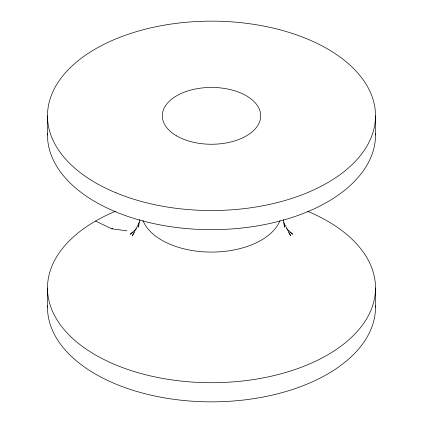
<?xml version="1.0" encoding="UTF-8"?>
<svg xmlns="http://www.w3.org/2000/svg" width="423" height="423" viewBox="0 0 423 423"><rect width="100%" height="100%" fill="white"/><g stroke="black" fill="none" stroke-linecap="round" stroke-linejoin="round"><path stroke-width="0.63" d="M139.601 219.553L138.369 227.146L138.971 224.793M139.326 222.482L132.219 235.875L134.271 232.565M136.423 228.721L130.231 234.257L132.827 232.238M95.524 221.065L111.794 228.822L112.677 228.362M111.794 228.822L126.958 230.836M290.173 232.238L292.769 234.257L286.577 228.721M288.729 232.565L290.781 235.875L283.674 222.482M284.029 224.793L284.631 227.146L283.399 219.553M375.518 115.844L375.518 134.974M375.518 288.026L375.518 307.156M47.482 115.844L47.482 134.974M47.482 288.026L47.482 307.156M375.502 305.919A164.018 94.694 0 0 1 211.5 401.85A164.018 94.694 0 0 1 47.498 305.919M307.431 211.22A164.018 94.694 0 0 1 333.52 351.302A164.018 94.694 0 0 1 89.48 351.302A164.018 94.694 0 0 1 115.569 211.22M375.502 133.737A164.018 94.694 0 0 1 211.5 229.668A164.018 94.694 0 0 1 47.498 133.737M280.031 220.531A70.292 40.582 0 0 1 211.5 252.082A70.292 40.582 0 0 1 142.969 220.531M115.965 192.814A164.018 94.694 0 0 0 374.725 125.123A164.018 94.694 0 0 0 143.809 29.589A164.018 94.694 0 0 0 115.965 192.814M176.708 135.931A49.205 28.41 0 0 0 259.029 123.199A49.205 28.41 0 0 0 198.762 88.402A49.205 28.41 0 0 0 176.708 135.931"/></g></svg>
